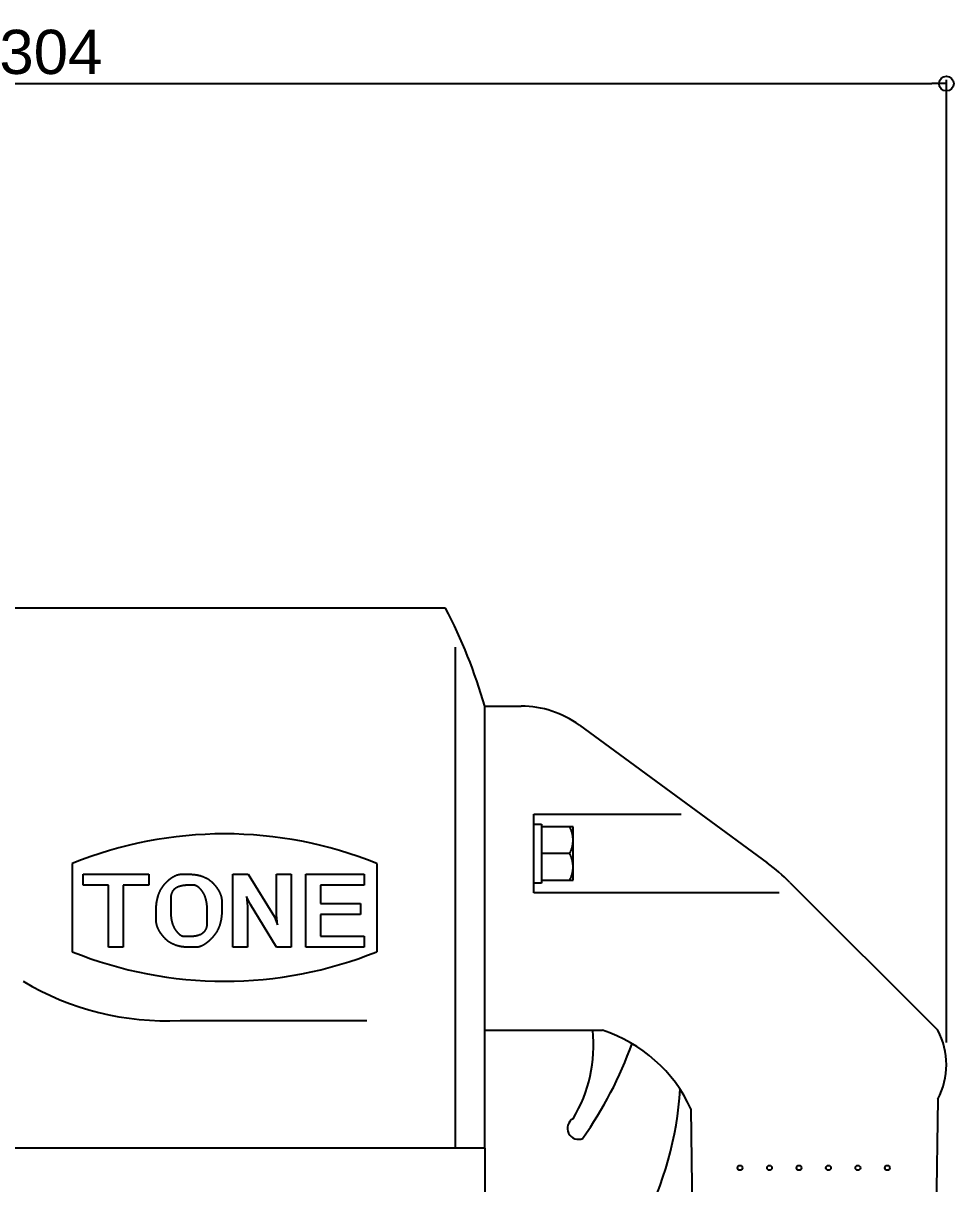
# Model space of a CAD drawing. Header units: millimetres. Extents: x -2880 to 3894, y -2977 to 4857.
# Drawn here: x 78.8 to 236.8, y -2399.8 to -2202.9 of the extents above; entities that cross this region are included whole.
import ezdxf

# ---------------------------------------------------------------- set-up
doc = ezdxf.new("R2010")
doc.units = ezdxf.units.MM
doc.header["$MEASUREMENT"] = 0
doc.layers.add('_5-0_', color=7, linetype='Continuous')
doc.layers.add('gauge', color=1, linetype='Continuous')
doc.styles.get("Standard").update_dxf_attribs({"font": 'arial.ttf'})
doc.dimstyles.new('コピー ～ 一般寸法', dxfattribs={"dimscale": 0.5, "dimtxt": 15, "dimasz": 5, "dimexe": 1.25, "dimexo": 7.5, "dimgap": 3, "dimtad": 1, "dimdec": 1, "dimdsep": 46, "dimtxsty": 'Standard', "dimblk": 'ORIGIN', "dimcen": 0, "dimclrd": 256, "dimclre": 256, "dimclrt": 256, "dimadec": 0, "dimazin": 0, "dimtfac": 1, "dimtdec": 1, "dimtmove": 0, "dimatfit": 3, "dimfxl": 0, "dimarcsym": 0})

# ---------------------------------------------------------------- blocks, each defined once
blk = doc.blocks.new('_Origin')
at = {"color": 0, "linetype": 'ByBlock', "lineweight": -2}
blk.add_line((0, 0), (-1, 0), dxfattribs=at)
blk.add_circle((0, 0), 0.5, dxfattribs=at)
blk = doc.blocks.new('*D374')
at = {"layer": 'Defpoints', "color": 0}
for p in [(235.52, -2213.15), (-68.47, -2318.3), (235.52, -2379.64)]:
    blk.add_point(p, dxfattribs=at)
at = {"layer": 'gauge', "lineweight": -2}
for p, q in [((-68.47, -2314.55), (-68.47, -2212.53)), ((-65.97, -2213.15), (233.02, -2213.15)), ((235.52, -2375.89), (235.52, -2212.53))]:
    blk.add_line(p, q, dxfattribs=at)
at = {"layer": 'gauge', "lineweight": -2, "xscale": 2.5, "yscale": 2.5, "zscale": 2.5, "rotation": 180}
blk.add_blockref('_Origin', (-68.47, -2213.15), dxfattribs=at)
at = {"layer": 'gauge', "lineweight": -2, "xscale": 2.5, "yscale": 2.5, "zscale": 2.5}
blk.add_blockref('_Origin', (235.52, -2213.15), dxfattribs=at)
at = {"layer": 'gauge', "insert": (83.52, -2207.82), "char_height": 7.5, "attachment_point": 5}
blk.add_mtext('304', dxfattribs=at)

msp = doc.modelspace()

# ---------------------------------------------------------------- linework, layer by layer
at = {"layer": '_5-0_', "color": 3, "linetype": 'Continuous'}
for p, q in [((150.492, -2302.143), (-5.441, -2302.143)), ((152.159, -2308.806), (152.159, -2393.806)), ((157.159, -2393.806), (157.159, -2318.806)), ((157.159, -2318.806), (163.369, -2318.806)), ((173.225, -2322.033), (193.825, -2337.14)), ((165.492, -2337.14), (190.492, -2337.14)), ((165.492, -2350.473), (165.492, -2337.14)), ((193.825, -2337.14), (205.103, -2345.41)), ((87.159, -2345.473), (87.159, -2360.473)), ((138.825, -2345.473), (138.825, -2360.473)), ((88.991, -2349.177), (88.991, -2347.318)), ((88.991, -2347.318), (100.144, -2347.318)), ((100.144, -2347.318), (100.144, -2349.177)), ((104.482, -2347.63), (104.525, -2347.608)), ((104.525, -2347.608), (104.568, -2347.587)), ((104.568, -2347.587), (104.611, -2347.567)), ((104.611, -2347.567), (104.654, -2347.547)), ((104.654, -2347.547), (104.696, -2347.528)), ((104.696, -2347.528), (104.739, -2347.511)), ((104.739, -2347.511), (104.782, -2347.493)), ((104.782, -2347.493), (104.824, -2347.477)), ((104.824, -2347.477), (104.866, -2347.462)), ((104.866, -2347.462), (104.908, -2347.447)), ((104.908, -2347.447), (104.951, -2347.433)), ((104.951, -2347.433), (104.993, -2347.42)), ((104.993, -2347.42), (105.035, -2347.407)), ((105.035, -2347.407), (105.077, -2347.396)), ((105.077, -2347.396), (105.118, -2347.385)), ((105.118, -2347.385), (105.16, -2347.375)), ((105.16, -2347.375), (105.202, -2347.366)), ((105.202, -2347.366), (105.243, -2347.358)), ((105.243, -2347.358), (105.285, -2347.35)), ((105.285, -2347.35), (105.326, -2347.343)), ((105.326, -2347.343), (105.367, -2347.337)), ((105.367, -2347.337), (105.408, -2347.332)), ((105.408, -2347.332), (105.449, -2347.328)), ((105.449, -2347.328), (105.49, -2347.324)), ((105.49, -2347.324), (105.531, -2347.321)), ((105.531, -2347.321), (105.572, -2347.319)), ((105.572, -2347.319), (105.613, -2347.318)), ((105.613, -2347.318), (105.653, -2347.318)), ((105.653, -2347.318), (106.95, -2347.318)), ((106.95, -2347.318), (107.035, -2347.318)), ((107.035, -2347.318), (107.119, -2347.319)), ((107.119, -2347.319), (107.203, -2347.321)), ((107.203, -2347.321), (107.285, -2347.324)), ((107.285, -2347.324), (107.368, -2347.327)), ((107.368, -2347.327), (107.449, -2347.332)), ((107.449, -2347.332), (107.53, -2347.337)), ((107.53, -2347.337), (107.61, -2347.342)), ((107.61, -2347.342), (107.69, -2347.349)), ((107.69, -2347.349), (107.769, -2347.356)), ((107.769, -2347.356), (107.848, -2347.364)), ((107.848, -2347.364), (107.925, -2347.373)), ((107.925, -2347.373), (108.003, -2347.383)), ((108.003, -2347.383), (108.079, -2347.393)), ((108.079, -2347.393), (108.155, -2347.404)), ((108.155, -2347.404), (108.23, -2347.416)), ((108.23, -2347.416), (108.305, -2347.429)), ((108.305, -2347.429), (108.379, -2347.443)), ((108.379, -2347.443), (108.452, -2347.457)), ((108.452, -2347.457), (108.525, -2347.472)), ((108.525, -2347.472), (108.597, -2347.488)), ((108.597, -2347.488), (108.669, -2347.504)), ((108.669, -2347.504), (108.74, -2347.522)), ((108.74, -2347.522), (108.81, -2347.54)), ((108.81, -2347.54), (108.879, -2347.559)), ((108.879, -2347.559), (108.948, -2347.578)), ((108.948, -2347.578), (109.017, -2347.599)), ((109.017, -2347.599), (109.084, -2347.62)), ((109.084, -2347.62), (109.152, -2347.642)), ((114.396, -2359.71), (114.396, -2347.318)), ((114.396, -2347.318), (117.01, -2347.318)), ((117.01, -2347.318), (121.454, -2354.55)), ((121.831, -2354.24), (121.831, -2347.318)), ((121.831, -2347.318), (124.31, -2347.318)), ((124.31, -2347.318), (124.31, -2359.71)), ((126.788, -2359.71), (126.788, -2347.318)), ((126.788, -2347.318), (136.702, -2347.318)), ((136.702, -2347.318), (136.702, -2349.177)), ((93.329, -2349.177), (88.991, -2349.177)), ((93.329, -2359.71), (93.329, -2349.177)), ((100.144, -2349.177), (95.807, -2349.177)), ((95.807, -2349.177), (95.807, -2359.71)), ((102.365, -2349.609), (102.403, -2349.55)), ((102.403, -2349.55), (102.442, -2349.492)), ((102.442, -2349.492), (102.481, -2349.435)), ((102.481, -2349.435), (102.521, -2349.378)), ((102.521, -2349.378), (102.562, -2349.322)), ((102.562, -2349.322), (102.604, -2349.267)), ((102.604, -2349.267), (102.646, -2349.212)), ((102.646, -2349.212), (102.69, -2349.158)), ((102.69, -2349.158), (102.734, -2349.105)), ((102.734, -2349.105), (102.778, -2349.052)), ((102.778, -2349.052), (102.824, -2349)), ((102.824, -2349), (102.87, -2348.949)), ((102.87, -2348.949), (102.916, -2348.898)), ((102.916, -2348.898), (102.962, -2348.849)), ((102.962, -2348.849), (103.009, -2348.8)), ((103.009, -2348.8), (103.055, -2348.752)), ((103.055, -2348.752), (103.101, -2348.704)), ((103.101, -2348.704), (103.147, -2348.658)), ((103.147, -2348.658), (103.193, -2348.612)), ((103.193, -2348.612), (103.238, -2348.567)), ((103.238, -2348.567), (103.284, -2348.523)), ((103.284, -2348.523), (103.33, -2348.479)), ((103.33, -2348.479), (103.375, -2348.436)), ((103.375, -2348.436), (103.42, -2348.395)), ((103.42, -2348.395), (103.466, -2348.354)), ((103.466, -2348.354), (103.511, -2348.313)), ((103.511, -2348.313), (103.556, -2348.274)), ((103.556, -2348.274), (103.601, -2348.235)), ((103.601, -2348.235), (103.646, -2348.198)), ((103.646, -2348.198), (103.691, -2348.16)), ((103.691, -2348.16), (103.735, -2348.124)), ((103.735, -2348.124), (103.78, -2348.089)), ((103.78, -2348.089), (103.825, -2348.054)), ((103.825, -2348.054), (103.869, -2348.02)), ((103.869, -2348.02), (103.914, -2347.987)), ((103.914, -2347.987), (103.958, -2347.955)), ((103.958, -2347.955), (104.002, -2347.924)), ((104.002, -2347.924), (104.046, -2347.893)), ((104.046, -2347.893), (104.09, -2347.863)), ((104.09, -2347.863), (104.134, -2347.834)), ((104.134, -2347.834), (104.178, -2347.806)), ((104.178, -2347.806), (104.221, -2347.778)), ((104.221, -2347.778), (104.265, -2347.751)), ((104.265, -2347.751), (104.309, -2347.726)), ((104.309, -2347.726), (104.352, -2347.7)), ((104.352, -2347.7), (104.395, -2347.676)), ((104.395, -2347.676), (104.439, -2347.653)), ((104.439, -2347.653), (104.482, -2347.63)), ((104.901, -2349.569), (104.845, -2349.598)), ((104.958, -2349.54), (104.901, -2349.569)), ((105.016, -2349.513), (104.958, -2349.54)), ((105.076, -2349.486), (105.016, -2349.513)), ((105.137, -2349.461), (105.076, -2349.486)), ((105.2, -2349.437), (105.137, -2349.461)), ((105.265, -2349.414), (105.2, -2349.437)), ((105.331, -2349.392), (105.265, -2349.414)), ((105.399, -2349.371), (105.331, -2349.392)), ((105.468, -2349.351), (105.399, -2349.371)), ((105.538, -2349.332), (105.468, -2349.351)), ((105.61, -2349.314), (105.538, -2349.332)), ((105.684, -2349.298), (105.61, -2349.314)), ((105.759, -2349.282), (105.684, -2349.298)), ((105.835, -2349.267), (105.759, -2349.282)), ((105.914, -2349.254), (105.835, -2349.267)), ((105.993, -2349.242), (105.914, -2349.254)), ((106.075, -2349.23), (105.993, -2349.242)), ((106.157, -2349.22), (106.075, -2349.23)), ((106.241, -2349.211), (106.157, -2349.22)), ((106.327, -2349.203), (106.241, -2349.211)), ((106.414, -2349.196), (106.327, -2349.203)), ((106.503, -2349.19), (106.414, -2349.196)), ((106.594, -2349.185), (106.503, -2349.19)), ((106.685, -2349.181), (106.594, -2349.185)), ((106.779, -2349.179), (106.685, -2349.181)), ((106.873, -2349.177), (106.779, -2349.179)), ((106.97, -2349.177), (106.873, -2349.177)), ((107.72, -2349.177), (106.97, -2349.177)), ((107.744, -2349.177), (107.72, -2349.177)), ((107.767, -2349.178), (107.744, -2349.177)), ((107.791, -2349.179), (107.767, -2349.178)), ((107.814, -2349.181), (107.791, -2349.179)), ((107.838, -2349.183), (107.814, -2349.181)), ((107.861, -2349.186), (107.838, -2349.183)), ((107.885, -2349.19), (107.861, -2349.186)), ((107.908, -2349.194), (107.885, -2349.19)), ((107.932, -2349.198), (107.908, -2349.194)), ((107.956, -2349.204), (107.932, -2349.198)), ((107.979, -2349.209), (107.956, -2349.204)), ((108.003, -2349.215), (107.979, -2349.209)), ((108.027, -2349.222), (108.003, -2349.215)), ((108.051, -2349.229), (108.027, -2349.222)), ((108.074, -2349.237), (108.051, -2349.229)), ((108.098, -2349.246), (108.074, -2349.237)), ((108.122, -2349.254), (108.098, -2349.246)), ((108.146, -2349.264), (108.122, -2349.254)), ((108.169, -2349.274), (108.146, -2349.264)), ((108.193, -2349.284), (108.169, -2349.274)), ((108.217, -2349.295), (108.193, -2349.284)), ((108.241, -2349.307), (108.217, -2349.295)), ((108.265, -2349.319), (108.241, -2349.307)), ((108.289, -2349.332), (108.265, -2349.319)), ((108.313, -2349.345), (108.289, -2349.332)), ((108.337, -2349.359), (108.313, -2349.345)), ((108.361, -2349.373), (108.337, -2349.359)), ((108.385, -2349.388), (108.361, -2349.373)), ((108.409, -2349.403), (108.385, -2349.388)), ((108.433, -2349.419), (108.409, -2349.403)), ((108.457, -2349.436), (108.433, -2349.419)), ((108.481, -2349.452), (108.457, -2349.436)), ((108.505, -2349.47), (108.481, -2349.452)), ((108.53, -2349.488), (108.505, -2349.47)), ((108.554, -2349.507), (108.53, -2349.488)), ((108.578, -2349.526), (108.554, -2349.507)), ((108.602, -2349.546), (108.578, -2349.526)), ((108.626, -2349.566), (108.602, -2349.546)), ((108.651, -2349.586), (108.626, -2349.566)), ((108.675, -2349.608), (108.651, -2349.586)), ((109.152, -2347.642), (109.218, -2347.664)), ((109.218, -2347.664), (109.284, -2347.688)), ((109.284, -2347.688), (109.349, -2347.712)), ((109.349, -2347.712), (109.414, -2347.737)), ((109.414, -2347.737), (109.478, -2347.763)), ((109.478, -2347.763), (109.541, -2347.79)), ((109.541, -2347.79), (109.604, -2347.817)), ((109.604, -2347.817), (109.666, -2347.845)), ((109.666, -2347.845), (109.727, -2347.874)), ((109.727, -2347.874), (109.788, -2347.904)), ((109.788, -2347.904), (109.848, -2347.934)), ((109.848, -2347.934), (109.908, -2347.965)), ((109.908, -2347.965), (109.967, -2347.997)), ((109.967, -2347.997), (110.025, -2348.03)), ((110.025, -2348.03), (110.083, -2348.064)), ((110.083, -2348.064), (110.14, -2348.098)), ((110.14, -2348.098), (110.196, -2348.133)), ((110.196, -2348.133), (110.252, -2348.169)), ((110.252, -2348.169), (110.307, -2348.205)), ((110.307, -2348.205), (110.362, -2348.243)), ((110.362, -2348.243), (110.415, -2348.281)), ((110.415, -2348.281), (110.469, -2348.32)), ((110.469, -2348.32), (110.521, -2348.36)), ((110.521, -2348.36), (110.573, -2348.4)), ((110.573, -2348.4), (110.625, -2348.441)), ((110.625, -2348.441), (110.675, -2348.483)), ((110.675, -2348.483), (110.726, -2348.526)), ((110.726, -2348.526), (110.775, -2348.569)), ((110.775, -2348.569), (110.824, -2348.614)), ((110.824, -2348.614), (110.872, -2348.659)), ((110.872, -2348.659), (110.92, -2348.705)), ((110.92, -2348.705), (110.967, -2348.751)), ((110.967, -2348.751), (111.013, -2348.799)), ((111.013, -2348.799), (111.059, -2348.847)), ((111.059, -2348.847), (111.104, -2348.896)), ((111.104, -2348.896), (111.148, -2348.945)), ((111.148, -2348.945), (111.192, -2348.994)), ((111.192, -2348.994), (111.235, -2349.044)), ((111.235, -2349.044), (111.277, -2349.093)), ((111.277, -2349.093), (111.319, -2349.142)), ((111.319, -2349.142), (111.36, -2349.191)), ((111.36, -2349.191), (111.4, -2349.24)), ((111.4, -2349.24), (111.44, -2349.289)), ((111.44, -2349.289), (111.479, -2349.338)), ((111.479, -2349.338), (111.517, -2349.387)), ((111.517, -2349.387), (111.554, -2349.436)), ((111.554, -2349.436), (111.591, -2349.485)), ((111.591, -2349.485), (111.627, -2349.533)), ((111.627, -2349.533), (111.662, -2349.582)), ((111.662, -2349.582), (111.697, -2349.631)), ((136.702, -2349.177), (129.267, -2349.177)), ((129.267, -2349.177), (129.267, -2352.275)), ((208.961, -2348.72), (234.048, -2373.806)), ((101.575, -2351.598), (101.593, -2351.52)), ((101.593, -2351.52), (101.61, -2351.442)), ((101.61, -2351.442), (101.629, -2351.366)), ((101.629, -2351.366), (101.648, -2351.29)), ((101.648, -2351.29), (101.668, -2351.215)), ((101.668, -2351.215), (101.689, -2351.14)), ((101.689, -2351.14), (101.71, -2351.066)), ((101.71, -2351.066), (101.732, -2350.993)), ((101.732, -2350.993), (101.755, -2350.92)), ((101.755, -2350.92), (101.779, -2350.849)), ((101.779, -2350.849), (101.803, -2350.777)), ((101.803, -2350.777), (101.828, -2350.707)), ((101.828, -2350.707), (101.854, -2350.637)), ((101.854, -2350.637), (101.88, -2350.568)), ((101.88, -2350.568), (101.908, -2350.499)), ((101.908, -2350.499), (101.935, -2350.431)), ((101.935, -2350.431), (101.964, -2350.364)), ((101.964, -2350.364), (101.993, -2350.297)), ((101.993, -2350.297), (102.024, -2350.231)), ((102.024, -2350.231), (102.054, -2350.166)), ((102.054, -2350.166), (102.086, -2350.102)), ((102.086, -2350.102), (102.118, -2350.038)), ((102.118, -2350.038), (102.151, -2349.974)), ((102.151, -2349.974), (102.185, -2349.912)), ((102.185, -2349.912), (102.22, -2349.85)), ((102.22, -2349.85), (102.255, -2349.789)), ((102.255, -2349.789), (102.291, -2349.728)), ((102.291, -2349.728), (102.327, -2349.668)), ((102.327, -2349.668), (102.365, -2349.609)), ((103.863, -2351.311), (103.862, -2351.379)), ((103.862, -2351.379), (103.862, -2353.582)), ((103.865, -2351.244), (103.863, -2351.311)), ((103.869, -2351.178), (103.865, -2351.244)), ((103.874, -2351.112), (103.869, -2351.178)), ((103.881, -2351.048), (103.874, -2351.112)), ((103.889, -2350.986), (103.881, -2351.048)), ((103.899, -2350.924), (103.889, -2350.986)), ((103.911, -2350.863), (103.899, -2350.924)), ((103.924, -2350.803), (103.911, -2350.863)), ((103.938, -2350.745), (103.924, -2350.803)), ((103.954, -2350.687), (103.938, -2350.745)), ((103.971, -2350.631), (103.954, -2350.687)), ((103.99, -2350.575), (103.971, -2350.631)), ((104.011, -2350.521), (103.99, -2350.575)), ((104.033, -2350.468), (104.011, -2350.521)), ((104.056, -2350.416), (104.033, -2350.468)), ((104.081, -2350.364), (104.056, -2350.416)), ((104.108, -2350.314), (104.081, -2350.364)), ((104.136, -2350.266), (104.108, -2350.314)), ((104.166, -2350.218), (104.136, -2350.266)), ((104.197, -2350.171), (104.166, -2350.218)), ((104.229, -2350.125), (104.197, -2350.171)), ((104.263, -2350.081), (104.229, -2350.125)), ((104.299, -2350.037), (104.263, -2350.081)), ((104.336, -2349.994), (104.299, -2350.037)), ((104.375, -2349.953), (104.336, -2349.994)), ((104.415, -2349.913), (104.375, -2349.953)), ((104.457, -2349.874), (104.415, -2349.913)), ((104.5, -2349.835), (104.457, -2349.874)), ((104.545, -2349.798), (104.5, -2349.835)), ((104.591, -2349.762), (104.545, -2349.798)), ((104.639, -2349.727), (104.591, -2349.762)), ((104.688, -2349.693), (104.639, -2349.727)), ((104.739, -2349.661), (104.688, -2349.693)), ((104.792, -2349.629), (104.739, -2349.661)), ((104.845, -2349.598), (104.792, -2349.629)), ((108.699, -2349.63), (108.675, -2349.608)), ((108.724, -2349.652), (108.699, -2349.63)), ((108.748, -2349.675), (108.724, -2349.652)), ((108.772, -2349.698), (108.748, -2349.675)), ((108.797, -2349.722), (108.772, -2349.698)), ((108.821, -2349.747), (108.797, -2349.722)), ((108.846, -2349.772), (108.821, -2349.747)), ((108.87, -2349.797), (108.846, -2349.772)), ((108.895, -2349.824), (108.87, -2349.797)), ((108.919, -2349.85), (108.895, -2349.824)), ((108.944, -2349.877), (108.919, -2349.85)), ((108.968, -2349.905), (108.944, -2349.877)), ((108.993, -2349.934), (108.968, -2349.905)), ((109.017, -2349.962), (108.993, -2349.934)), ((109.042, -2349.992), (109.017, -2349.962)), ((109.067, -2350.022), (109.042, -2349.992)), ((109.091, -2350.052), (109.067, -2350.022)), ((109.116, -2350.083), (109.091, -2350.052)), ((109.141, -2350.115), (109.116, -2350.083)), ((109.165, -2350.147), (109.141, -2350.115)), ((109.19, -2350.179), (109.165, -2350.147)), ((109.215, -2350.212), (109.19, -2350.179)), ((109.24, -2350.246), (109.215, -2350.212)), ((109.264, -2350.28), (109.24, -2350.246)), ((109.289, -2350.315), (109.264, -2350.28)), ((109.313, -2350.35), (109.289, -2350.315)), ((109.337, -2350.386), (109.313, -2350.35)), ((109.361, -2350.422), (109.337, -2350.386)), ((109.384, -2350.459), (109.361, -2350.422)), ((109.406, -2350.496), (109.384, -2350.459)), ((109.429, -2350.533), (109.406, -2350.496)), ((109.45, -2350.571), (109.429, -2350.533)), ((109.472, -2350.61), (109.45, -2350.571)), ((109.493, -2350.649), (109.472, -2350.61)), ((109.514, -2350.689), (109.493, -2350.649)), ((109.534, -2350.729), (109.514, -2350.689)), ((109.554, -2350.769), (109.534, -2350.729)), ((109.574, -2350.81), (109.554, -2350.769)), ((109.593, -2350.851), (109.574, -2350.81)), ((109.612, -2350.893), (109.593, -2350.851)), ((109.63, -2350.936), (109.612, -2350.893)), ((109.648, -2350.979), (109.63, -2350.936)), ((109.666, -2351.022), (109.648, -2350.979)), ((109.683, -2351.066), (109.666, -2351.022)), ((109.7, -2351.11), (109.683, -2351.066)), ((109.716, -2351.155), (109.7, -2351.11)), ((109.732, -2351.2), (109.716, -2351.155)), ((109.748, -2351.246), (109.732, -2351.2)), ((109.763, -2351.292), (109.748, -2351.246)), ((109.778, -2351.338), (109.763, -2351.292)), ((109.793, -2351.386), (109.778, -2351.338)), ((109.807, -2351.433), (109.793, -2351.386)), ((109.821, -2351.481), (109.807, -2351.433)), ((109.834, -2351.53), (109.821, -2351.481)), ((109.847, -2351.579), (109.834, -2351.53)), ((111.697, -2349.631), (111.731, -2349.679)), ((111.731, -2349.679), (111.764, -2349.728)), ((111.764, -2349.728), (111.797, -2349.777)), ((111.797, -2349.777), (111.828, -2349.825)), ((111.828, -2349.825), (111.86, -2349.874)), ((111.86, -2349.874), (111.89, -2349.922)), ((111.89, -2349.922), (111.92, -2349.97)), ((111.92, -2349.97), (111.949, -2350.019)), ((111.949, -2350.019), (111.977, -2350.067)), ((111.977, -2350.067), (112.005, -2350.115)), ((112.005, -2350.115), (112.032, -2350.164)), ((112.032, -2350.164), (112.058, -2350.212)), ((112.058, -2350.212), (112.083, -2350.26)), ((112.083, -2350.26), (112.108, -2350.308)), ((112.108, -2350.308), (112.132, -2350.356)), ((112.132, -2350.356), (112.156, -2350.404)), ((112.156, -2350.404), (112.179, -2350.452)), ((112.179, -2350.452), (112.201, -2350.5)), ((112.201, -2350.5), (112.222, -2350.548)), ((112.222, -2350.548), (112.243, -2350.596)), ((112.243, -2350.596), (112.262, -2350.644)), ((112.262, -2350.644), (112.282, -2350.691)), ((112.282, -2350.691), (112.3, -2350.739)), ((112.3, -2350.739), (112.318, -2350.787)), ((112.318, -2350.787), (112.335, -2350.834)), ((112.335, -2350.834), (112.352, -2350.882)), ((112.352, -2350.882), (112.367, -2350.93)), ((112.367, -2350.93), (112.382, -2350.977)), ((112.382, -2350.977), (112.397, -2351.025)), ((112.397, -2351.025), (112.41, -2351.072)), ((112.41, -2351.072), (112.423, -2351.119)), ((112.423, -2351.119), (112.436, -2351.167)), ((112.436, -2351.167), (112.447, -2351.214)), ((112.447, -2351.214), (112.458, -2351.261)), ((112.458, -2351.261), (112.468, -2351.308)), ((112.468, -2351.308), (112.478, -2351.356)), ((112.478, -2351.356), (112.486, -2351.403)), ((112.486, -2351.403), (112.494, -2351.45)), ((112.494, -2351.45), (112.502, -2351.497)), ((112.502, -2351.497), (112.508, -2351.544)), ((112.508, -2351.544), (112.514, -2351.591)), ((117.387, -2352.478), (116.719, -2351.103)), ((116.719, -2351.103), (116.874, -2352.788)), ((207.159, -2350.473), (165.492, -2350.473)), ((101.384, -2353.479), (101.385, -2353.386)), ((101.384, -2353.572), (101.384, -2353.479)), ((101.385, -2353.386), (101.387, -2353.295)), ((101.387, -2353.295), (101.389, -2353.203)), ((101.389, -2353.203), (101.393, -2353.113)), ((101.393, -2353.113), (101.397, -2353.023)), ((101.397, -2353.023), (101.401, -2352.934)), ((101.401, -2352.934), (101.407, -2352.845)), ((101.407, -2352.845), (101.413, -2352.758)), ((101.413, -2352.758), (101.42, -2352.67)), ((101.42, -2352.67), (101.427, -2352.584)), ((101.427, -2352.584), (101.436, -2352.498)), ((101.436, -2352.498), (101.445, -2352.413)), ((101.445, -2352.413), (101.455, -2352.328)), ((101.455, -2352.328), (101.465, -2352.244)), ((101.465, -2352.244), (101.476, -2352.161)), ((101.476, -2352.161), (101.488, -2352.079)), ((101.488, -2352.079), (101.501, -2351.997)), ((101.501, -2351.997), (101.515, -2351.916)), ((101.515, -2351.916), (101.529, -2351.835)), ((101.529, -2351.835), (101.544, -2351.755)), ((101.544, -2351.755), (101.559, -2351.676)), ((101.559, -2351.676), (101.575, -2351.598)), ((109.86, -2351.628), (109.847, -2351.579)), ((109.872, -2351.678), (109.86, -2351.628)), ((109.884, -2351.729), (109.872, -2351.678)), ((109.895, -2351.78), (109.884, -2351.729)), ((109.906, -2351.831), (109.895, -2351.78)), ((109.917, -2351.883), (109.906, -2351.831)), ((109.927, -2351.936), (109.917, -2351.883)), ((109.937, -2351.989), (109.927, -2351.936)), ((109.947, -2352.042), (109.937, -2351.989)), ((109.956, -2352.096), (109.947, -2352.042)), ((109.964, -2352.15), (109.956, -2352.096)), ((109.973, -2352.205), (109.964, -2352.15)), ((109.981, -2352.26), (109.973, -2352.205)), ((109.988, -2352.316), (109.981, -2352.26)), ((109.995, -2352.372), (109.988, -2352.316)), ((110.002, -2352.429), (109.995, -2352.372)), ((110.009, -2352.486), (110.002, -2352.429)), ((110.015, -2352.544), (110.009, -2352.486)), ((110.02, -2352.602), (110.015, -2352.544)), ((110.026, -2352.66), (110.02, -2352.602)), ((110.03, -2352.719), (110.026, -2352.66)), ((110.035, -2352.779), (110.03, -2352.719)), ((110.039, -2352.839), (110.035, -2352.779)), ((110.043, -2352.899), (110.039, -2352.839)), ((110.046, -2352.96), (110.043, -2352.899)), ((110.049, -2353.022), (110.046, -2352.96)), ((110.051, -2353.084), (110.049, -2353.022)), ((110.053, -2353.146), (110.051, -2353.084)), ((110.055, -2353.209), (110.053, -2353.146)), ((110.057, -2353.273), (110.055, -2353.209)), ((110.058, -2353.336), (110.057, -2353.273)), ((110.058, -2353.401), (110.058, -2353.336)), ((110.058, -2353.466), (110.058, -2353.401)), ((110.058, -2355.658), (110.058, -2353.466)), ((112.514, -2351.591), (112.52, -2351.638)), ((112.52, -2351.638), (112.524, -2351.685)), ((112.524, -2351.685), (112.528, -2351.731)), ((112.528, -2351.731), (112.531, -2351.778)), ((112.531, -2351.778), (112.534, -2351.825)), ((112.534, -2351.825), (112.535, -2351.872)), ((112.535, -2351.872), (112.536, -2351.918)), ((112.536, -2351.918), (112.537, -2351.965)), ((112.537, -2353.456), (112.536, -2353.544)), ((112.537, -2351.965), (112.537, -2353.456)), ((116.874, -2352.788), (116.874, -2359.71)), ((121.831, -2359.71), (117.387, -2352.478)), ((129.267, -2352.275), (136.082, -2352.275)), ((136.082, -2352.275), (136.082, -2354.134)), ((101.384, -2355.063), (101.384, -2353.572)), ((101.384, -2355.11), (101.384, -2355.063)), ((101.385, -2355.156), (101.384, -2355.11)), ((101.387, -2355.203), (101.385, -2355.156)), ((101.389, -2355.25), (101.387, -2355.203)), ((101.392, -2355.297), (101.389, -2355.25)), ((101.396, -2355.343), (101.392, -2355.297)), ((101.401, -2355.39), (101.396, -2355.343)), ((101.406, -2355.437), (101.401, -2355.39)), ((101.412, -2355.484), (101.406, -2355.437)), ((101.418, -2355.531), (101.412, -2355.484)), ((103.862, -2353.582), (103.862, -2353.646)), ((103.862, -2353.646), (103.863, -2353.71)), ((103.863, -2353.71), (103.864, -2353.774)), ((103.864, -2353.774), (103.865, -2353.837)), ((103.865, -2353.837), (103.867, -2353.9)), ((103.867, -2353.9), (103.869, -2353.962)), ((103.869, -2353.962), (103.871, -2354.023)), ((103.871, -2354.023), (103.874, -2354.084)), ((103.874, -2354.084), (103.878, -2354.145)), ((103.878, -2354.145), (103.881, -2354.205)), ((103.881, -2354.205), (103.885, -2354.265)), ((103.885, -2354.265), (103.89, -2354.324)), ((103.89, -2354.324), (103.895, -2354.383)), ((103.895, -2354.383), (103.9, -2354.442)), ((103.9, -2354.442), (103.905, -2354.499)), ((103.905, -2354.499), (103.911, -2354.557)), ((103.911, -2354.557), (103.918, -2354.614)), ((103.918, -2354.614), (103.925, -2354.67)), ((103.925, -2354.67), (103.932, -2354.726)), ((103.932, -2354.726), (103.939, -2354.782)), ((103.939, -2354.782), (103.947, -2354.837)), ((103.947, -2354.837), (103.955, -2354.891)), ((103.955, -2354.891), (103.964, -2354.945)), ((103.964, -2354.945), (103.973, -2354.999)), ((103.973, -2354.999), (103.982, -2355.052)), ((103.982, -2355.052), (103.992, -2355.105)), ((103.992, -2355.105), (104.002, -2355.157)), ((104.002, -2355.157), (104.013, -2355.208)), ((104.013, -2355.208), (104.024, -2355.26)), ((104.024, -2355.26), (104.035, -2355.31)), ((104.035, -2355.31), (104.047, -2355.361)), ((104.047, -2355.361), (104.059, -2355.41)), ((104.059, -2355.41), (104.072, -2355.46)), ((104.072, -2355.46), (104.085, -2355.508)), ((112.3, -2355.5), (112.28, -2355.575)), ((112.318, -2355.425), (112.3, -2355.5)), ((112.336, -2355.349), (112.318, -2355.425)), ((112.353, -2355.273), (112.336, -2355.349)), ((112.369, -2355.196), (112.353, -2355.273)), ((112.385, -2355.119), (112.369, -2355.196)), ((112.4, -2355.041), (112.385, -2355.119)), ((112.414, -2354.962), (112.4, -2355.041)), ((112.427, -2354.883), (112.414, -2354.962)), ((112.44, -2354.804), (112.427, -2354.883)), ((112.451, -2354.724), (112.44, -2354.804)), ((112.462, -2354.643), (112.451, -2354.724)), ((112.473, -2354.562), (112.462, -2354.643)), ((112.482, -2354.48), (112.473, -2354.562)), ((112.491, -2354.398), (112.482, -2354.48)), ((112.499, -2354.315), (112.491, -2354.398)), ((112.506, -2354.231), (112.499, -2354.315)), ((112.513, -2354.147), (112.506, -2354.231)), ((112.518, -2354.063), (112.513, -2354.147)), ((112.523, -2353.978), (112.518, -2354.063)), ((112.527, -2353.892), (112.523, -2353.978)), ((112.531, -2353.806), (112.527, -2353.892)), ((112.533, -2353.719), (112.531, -2353.806)), ((112.535, -2353.632), (112.533, -2353.719)), ((112.536, -2353.544), (112.535, -2353.632)), ((121.454, -2354.55), (121.976, -2355.925)), ((121.976, -2355.925), (121.831, -2354.24)), ((136.082, -2354.134), (129.267, -2354.134)), ((129.267, -2354.134), (129.267, -2357.851)), ((101.426, -2355.578), (101.418, -2355.531)), ((101.434, -2355.625), (101.426, -2355.578)), ((101.442, -2355.672), (101.434, -2355.625)), ((101.452, -2355.719), (101.442, -2355.672)), ((101.462, -2355.767), (101.452, -2355.719)), ((101.473, -2355.814), (101.462, -2355.767)), ((101.484, -2355.861), (101.473, -2355.814)), ((101.497, -2355.909), (101.484, -2355.861)), ((101.509, -2355.956), (101.497, -2355.909)), ((101.523, -2356.003), (101.509, -2355.956)), ((101.537, -2356.051), (101.523, -2356.003)), ((101.552, -2356.098), (101.537, -2356.051)), ((101.568, -2356.146), (101.552, -2356.098)), ((101.584, -2356.193), (101.568, -2356.146)), ((101.601, -2356.241), (101.584, -2356.193)), ((101.619, -2356.289), (101.601, -2356.241)), ((101.638, -2356.337), (101.619, -2356.289)), ((101.657, -2356.384), (101.638, -2356.337)), ((101.677, -2356.432), (101.657, -2356.384)), ((101.697, -2356.48), (101.677, -2356.432)), ((101.719, -2356.528), (101.697, -2356.48)), ((101.741, -2356.576), (101.719, -2356.528)), ((101.763, -2356.624), (101.741, -2356.576)), ((101.787, -2356.672), (101.763, -2356.624)), ((101.811, -2356.72), (101.787, -2356.672)), ((101.835, -2356.768), (101.811, -2356.72)), ((101.861, -2356.816), (101.835, -2356.768)), ((101.887, -2356.864), (101.861, -2356.816)), ((101.914, -2356.912), (101.887, -2356.864)), ((101.941, -2356.961), (101.914, -2356.912)), ((101.97, -2357.009), (101.941, -2356.961)), ((101.999, -2357.057), (101.97, -2357.009)), ((102.028, -2357.106), (101.999, -2357.057)), ((102.059, -2357.154), (102.028, -2357.106)), ((102.089, -2357.203), (102.059, -2357.154)), ((102.121, -2357.251), (102.089, -2357.203)), ((102.154, -2357.3), (102.121, -2357.251)), ((102.187, -2357.348), (102.154, -2357.3)), ((102.221, -2357.397), (102.187, -2357.348)), ((102.255, -2357.446), (102.221, -2357.397)), ((102.29, -2357.495), (102.255, -2357.446)), ((104.085, -2355.508), (104.098, -2355.557)), ((104.098, -2355.557), (104.112, -2355.605)), ((104.112, -2355.605), (104.126, -2355.652)), ((104.126, -2355.652), (104.14, -2355.699)), ((104.14, -2355.699), (104.155, -2355.745)), ((104.155, -2355.745), (104.17, -2355.791)), ((104.17, -2355.791), (104.186, -2355.837)), ((104.186, -2355.837), (104.202, -2355.882)), ((104.202, -2355.882), (104.218, -2355.927)), ((104.218, -2355.927), (104.235, -2355.971)), ((104.235, -2355.971), (104.252, -2356.014)), ((104.252, -2356.014), (104.27, -2356.057)), ((104.27, -2356.057), (104.288, -2356.1)), ((104.288, -2356.1), (104.306, -2356.142)), ((104.306, -2356.142), (104.325, -2356.184)), ((104.325, -2356.184), (104.344, -2356.225)), ((104.344, -2356.225), (104.363, -2356.266)), ((104.363, -2356.266), (104.383, -2356.306)), ((104.383, -2356.306), (104.403, -2356.346)), ((104.403, -2356.346), (104.424, -2356.385)), ((104.424, -2356.385), (104.445, -2356.424)), ((104.445, -2356.424), (104.466, -2356.463)), ((104.466, -2356.463), (104.488, -2356.5)), ((104.488, -2356.5), (104.51, -2356.538)), ((104.51, -2356.538), (104.533, -2356.575)), ((104.533, -2356.575), (104.556, -2356.611)), ((104.556, -2356.611), (104.579, -2356.647)), ((104.579, -2356.647), (104.603, -2356.683)), ((104.603, -2356.683), (104.627, -2356.718)), ((104.627, -2356.718), (104.651, -2356.752)), ((104.651, -2356.752), (104.676, -2356.787)), ((104.676, -2356.787), (104.7, -2356.82)), ((104.7, -2356.82), (104.725, -2356.853)), ((104.725, -2356.853), (104.75, -2356.886)), ((104.75, -2356.886), (104.774, -2356.917)), ((104.774, -2356.917), (104.799, -2356.949)), ((104.799, -2356.949), (104.823, -2356.98)), ((104.823, -2356.98), (104.848, -2357.01)), ((104.848, -2357.01), (104.872, -2357.04)), ((104.872, -2357.04), (104.897, -2357.069)), ((104.897, -2357.069), (104.921, -2357.098)), ((104.921, -2357.098), (104.945, -2357.126)), ((104.945, -2357.126), (104.97, -2357.154)), ((104.97, -2357.154), (104.994, -2357.181)), ((104.994, -2357.181), (105.019, -2357.207)), ((105.019, -2357.207), (105.043, -2357.233)), ((105.043, -2357.233), (105.067, -2357.259)), ((105.067, -2357.259), (105.091, -2357.284)), ((105.091, -2357.284), (105.116, -2357.308)), ((105.116, -2357.308), (105.14, -2357.332)), ((105.14, -2357.332), (105.164, -2357.355)), ((105.164, -2357.355), (105.188, -2357.378)), ((105.188, -2357.378), (105.213, -2357.4)), ((105.213, -2357.4), (105.237, -2357.422)), ((105.237, -2357.422), (105.261, -2357.443)), ((105.261, -2357.443), (105.285, -2357.464)), ((105.285, -2357.464), (105.309, -2357.484)), ((108.956, -2357.489), (109.013, -2357.461)), ((109.013, -2357.461), (109.069, -2357.432)), ((109.069, -2357.432), (109.123, -2357.401)), ((109.123, -2357.401), (109.176, -2357.37)), ((109.176, -2357.37), (109.227, -2357.337)), ((109.227, -2357.337), (109.277, -2357.303)), ((109.277, -2357.303), (109.325, -2357.268)), ((109.325, -2357.268), (109.371, -2357.232)), ((109.371, -2357.232), (109.416, -2357.195)), ((109.416, -2357.195), (109.46, -2357.157)), ((109.46, -2357.157), (109.502, -2357.118)), ((109.502, -2357.118), (109.542, -2357.078)), ((109.542, -2357.078), (109.581, -2357.037)), ((109.581, -2357.037), (109.618, -2356.995)), ((109.618, -2356.995), (109.654, -2356.951)), ((109.654, -2356.951), (109.689, -2356.907)), ((109.689, -2356.907), (109.722, -2356.861)), ((109.722, -2356.861), (109.753, -2356.815)), ((109.753, -2356.815), (109.783, -2356.767)), ((109.783, -2356.767), (109.811, -2356.718)), ((109.811, -2356.718), (109.838, -2356.669)), ((109.838, -2356.669), (109.863, -2356.618)), ((109.863, -2356.618), (109.886, -2356.566)), ((109.886, -2356.566), (109.909, -2356.513)), ((109.909, -2356.513), (109.929, -2356.459)), ((109.929, -2356.459), (109.948, -2356.404)), ((109.948, -2356.404), (109.966, -2356.347)), ((109.966, -2356.347), (109.982, -2356.29)), ((109.982, -2356.29), (109.996, -2356.232)), ((109.996, -2356.232), (110.009, -2356.172)), ((110.009, -2356.172), (110.021, -2356.112)), ((110.021, -2356.112), (110.031, -2356.05)), ((110.031, -2356.05), (110.039, -2355.988)), ((110.039, -2355.988), (110.046, -2355.924)), ((110.046, -2355.924), (110.051, -2355.859)), ((110.051, -2355.859), (110.055, -2355.793)), ((110.055, -2355.793), (110.058, -2355.726)), ((110.058, -2355.726), (110.058, -2355.658)), ((111.43, -2357.44), (111.389, -2357.498)), ((111.471, -2357.381), (111.43, -2357.44)), ((111.511, -2357.321), (111.471, -2357.381)), ((111.55, -2357.261), (111.511, -2357.321)), ((111.588, -2357.2), (111.55, -2357.261)), ((111.626, -2357.138), (111.588, -2357.2)), ((111.663, -2357.076), (111.626, -2357.138)), ((111.699, -2357.014), (111.663, -2357.076)), ((111.734, -2356.951), (111.699, -2357.014)), ((111.769, -2356.887), (111.734, -2356.951)), ((111.802, -2356.823), (111.769, -2356.887)), ((111.835, -2356.759), (111.802, -2356.823)), ((111.868, -2356.693), (111.835, -2356.759)), ((111.899, -2356.627), (111.868, -2356.693)), ((111.93, -2356.561), (111.899, -2356.627)), ((111.96, -2356.494), (111.93, -2356.561)), ((111.989, -2356.427), (111.96, -2356.494)), ((112.017, -2356.359), (111.989, -2356.427)), ((112.045, -2356.29), (112.017, -2356.359)), ((112.072, -2356.221), (112.045, -2356.29)), ((112.098, -2356.152), (112.072, -2356.221)), ((112.124, -2356.081), (112.098, -2356.152)), ((112.148, -2356.011), (112.124, -2356.081)), ((112.172, -2355.939), (112.148, -2356.011)), ((112.195, -2355.867), (112.172, -2355.939)), ((112.218, -2355.795), (112.195, -2355.867)), ((112.239, -2355.722), (112.218, -2355.795)), ((112.26, -2355.649), (112.239, -2355.722)), ((112.28, -2355.575), (112.26, -2355.649)), ((102.326, -2357.543), (102.29, -2357.495)), ((102.363, -2357.592), (102.326, -2357.543)), ((102.4, -2357.641), (102.363, -2357.592)), ((102.438, -2357.69), (102.4, -2357.641)), ((102.477, -2357.739), (102.438, -2357.69)), ((102.516, -2357.788), (102.477, -2357.739)), ((102.556, -2357.837), (102.516, -2357.788)), ((102.597, -2357.886), (102.556, -2357.837)), ((102.639, -2357.935), (102.597, -2357.886)), ((102.681, -2357.984), (102.639, -2357.935)), ((102.724, -2358.034), (102.681, -2357.984)), ((102.767, -2358.083), (102.724, -2358.034)), ((102.812, -2358.132), (102.767, -2358.083)), ((102.857, -2358.181), (102.812, -2358.132)), ((102.902, -2358.229), (102.857, -2358.181)), ((102.948, -2358.277), (102.902, -2358.229)), ((102.995, -2358.323), (102.948, -2358.277)), ((103.043, -2358.369), (102.995, -2358.323)), ((103.091, -2358.414), (103.043, -2358.369)), ((103.139, -2358.458), (103.091, -2358.414)), ((103.189, -2358.502), (103.139, -2358.458)), ((103.239, -2358.545), (103.189, -2358.502)), ((103.289, -2358.587), (103.239, -2358.545)), ((103.34, -2358.628), (103.289, -2358.587)), ((103.392, -2358.668), (103.34, -2358.628)), ((103.445, -2358.708), (103.392, -2358.668)), ((103.498, -2358.747), (103.445, -2358.708)), ((103.551, -2358.785), (103.498, -2358.747)), ((103.606, -2358.822), (103.551, -2358.785)), ((103.661, -2358.859), (103.606, -2358.822)), ((103.716, -2358.895), (103.661, -2358.859)), ((103.773, -2358.93), (103.716, -2358.895)), ((103.829, -2358.964), (103.773, -2358.93)), ((103.887, -2358.998), (103.829, -2358.964)), ((103.945, -2359.031), (103.887, -2358.998)), ((104.004, -2359.063), (103.945, -2359.031)), ((104.063, -2359.094), (104.004, -2359.063)), ((104.123, -2359.124), (104.063, -2359.094)), ((104.184, -2359.154), (104.123, -2359.124)), ((104.245, -2359.183), (104.184, -2359.154)), ((104.307, -2359.211), (104.245, -2359.183)), ((104.369, -2359.238), (104.307, -2359.211)), ((104.432, -2359.265), (104.369, -2359.238)), ((104.496, -2359.291), (104.432, -2359.265)), ((104.56, -2359.316), (104.496, -2359.291)), ((104.625, -2359.34), (104.56, -2359.316)), ((104.691, -2359.363), (104.625, -2359.34)), ((104.757, -2359.386), (104.691, -2359.363)), ((104.824, -2359.408), (104.757, -2359.386)), ((104.892, -2359.429), (104.824, -2359.408)), ((104.96, -2359.45), (104.892, -2359.429)), ((105.309, -2357.484), (105.333, -2357.504)), ((105.333, -2357.504), (105.357, -2357.523)), ((105.357, -2357.523), (105.381, -2357.541)), ((105.381, -2357.541), (105.405, -2357.559)), ((105.405, -2357.559), (105.429, -2357.577)), ((105.429, -2357.577), (105.453, -2357.594)), ((105.453, -2357.594), (105.477, -2357.61)), ((105.477, -2357.61), (105.501, -2357.626)), ((105.501, -2357.626), (105.525, -2357.641)), ((105.525, -2357.641), (105.549, -2357.656)), ((105.549, -2357.656), (105.573, -2357.67)), ((105.573, -2357.67), (105.597, -2357.684)), ((105.597, -2357.684), (105.62, -2357.697)), ((105.62, -2357.697), (105.644, -2357.709)), ((105.644, -2357.709), (105.668, -2357.721)), ((105.668, -2357.721), (105.692, -2357.733)), ((105.692, -2357.733), (105.715, -2357.744)), ((105.715, -2357.744), (105.739, -2357.754)), ((105.739, -2357.754), (105.763, -2357.764)), ((105.763, -2357.764), (105.786, -2357.774)), ((105.786, -2357.774), (105.81, -2357.783)), ((105.81, -2357.783), (105.834, -2357.791)), ((105.834, -2357.791), (105.857, -2357.799)), ((105.857, -2357.799), (105.881, -2357.806)), ((105.881, -2357.806), (105.905, -2357.813)), ((105.905, -2357.813), (105.928, -2357.819)), ((105.928, -2357.819), (105.952, -2357.824)), ((105.952, -2357.824), (105.975, -2357.83)), ((105.975, -2357.83), (105.999, -2357.834)), ((105.999, -2357.834), (106.022, -2357.838)), ((106.022, -2357.838), (106.045, -2357.842)), ((106.045, -2357.842), (106.069, -2357.845)), ((106.069, -2357.845), (106.092, -2357.847)), ((106.092, -2357.847), (106.116, -2357.849)), ((106.116, -2357.849), (106.139, -2357.85)), ((106.139, -2357.85), (106.162, -2357.851)), ((106.162, -2357.851), (106.186, -2357.851)), ((106.186, -2357.851), (106.931, -2357.851)), ((106.931, -2357.851), (107.028, -2357.851)), ((107.028, -2357.851), (107.124, -2357.849)), ((107.124, -2357.849), (107.217, -2357.847)), ((107.217, -2357.847), (107.31, -2357.843)), ((107.31, -2357.843), (107.401, -2357.838)), ((107.401, -2357.838), (107.49, -2357.832)), ((107.49, -2357.832), (107.578, -2357.825)), ((107.578, -2357.825), (107.664, -2357.817)), ((107.664, -2357.817), (107.749, -2357.808)), ((107.749, -2357.808), (107.832, -2357.798)), ((107.832, -2357.798), (107.914, -2357.787)), ((107.914, -2357.787), (107.994, -2357.774)), ((107.994, -2357.774), (108.072, -2357.761)), ((108.072, -2357.761), (108.15, -2357.746)), ((108.15, -2357.746), (108.225, -2357.731)), ((108.225, -2357.731), (108.299, -2357.714)), ((108.299, -2357.714), (108.372, -2357.697)), ((108.372, -2357.697), (108.443, -2357.678)), ((108.443, -2357.678), (108.512, -2357.658)), ((108.512, -2357.658), (108.58, -2357.637)), ((108.58, -2357.637), (108.647, -2357.615)), ((108.647, -2357.615), (108.711, -2357.592)), ((108.711, -2357.592), (108.775, -2357.568)), ((108.775, -2357.568), (108.837, -2357.543)), ((108.837, -2357.543), (108.897, -2357.517)), ((108.897, -2357.517), (108.956, -2357.489)), ((109.249, -2359.428), (109.206, -2359.449)), ((109.291, -2359.406), (109.249, -2359.428)), ((109.334, -2359.383), (109.291, -2359.406)), ((109.377, -2359.359), (109.334, -2359.383)), ((109.421, -2359.335), (109.377, -2359.359)), ((109.464, -2359.309), (109.421, -2359.335)), ((109.508, -2359.283), (109.464, -2359.309)), ((109.551, -2359.256), (109.508, -2359.283)), ((109.595, -2359.228), (109.551, -2359.256)), ((109.639, -2359.199), (109.595, -2359.228)), ((109.683, -2359.17), (109.639, -2359.199)), ((109.728, -2359.139), (109.683, -2359.17)), ((109.772, -2359.108), (109.728, -2359.139)), ((109.817, -2359.076), (109.772, -2359.108)), ((109.862, -2359.043), (109.817, -2359.076)), ((109.907, -2359.009), (109.862, -2359.043)), ((109.952, -2358.974), (109.907, -2359.009)), ((109.997, -2358.939), (109.952, -2358.974)), ((110.042, -2358.903), (109.997, -2358.939)), ((110.088, -2358.865), (110.042, -2358.903)), ((110.134, -2358.827), (110.088, -2358.865)), ((110.18, -2358.789), (110.134, -2358.827)), ((110.226, -2358.749), (110.18, -2358.789)), ((110.272, -2358.709), (110.226, -2358.749)), ((110.318, -2358.667), (110.272, -2358.709)), ((110.365, -2358.625), (110.318, -2358.667)), ((110.411, -2358.582), (110.365, -2358.625)), ((110.458, -2358.538), (110.411, -2358.582)), ((110.505, -2358.494), (110.458, -2358.538)), ((110.552, -2358.448), (110.505, -2358.494)), ((110.599, -2358.402), (110.552, -2358.448)), ((110.647, -2358.355), (110.599, -2358.402)), ((110.694, -2358.307), (110.647, -2358.355)), ((110.742, -2358.258), (110.694, -2358.307)), ((110.79, -2358.208), (110.742, -2358.258)), ((110.838, -2358.158), (110.79, -2358.208)), ((110.886, -2358.107), (110.838, -2358.158)), ((110.934, -2358.054), (110.886, -2358.107)), ((110.983, -2358.001), (110.934, -2358.054)), ((111.031, -2357.948), (110.983, -2358.001)), ((111.078, -2357.893), (111.031, -2357.948)), ((111.125, -2357.839), (111.078, -2357.893)), ((111.171, -2357.783), (111.125, -2357.839)), ((111.216, -2357.727), (111.171, -2357.783)), ((111.261, -2357.671), (111.216, -2357.727)), ((111.304, -2357.614), (111.261, -2357.671)), ((111.347, -2357.557), (111.304, -2357.614)), ((111.389, -2357.498), (111.347, -2357.557)), ((129.267, -2357.851), (136.702, -2357.851)), ((136.702, -2357.851), (136.702, -2359.71)), ((95.807, -2359.71), (93.329, -2359.71)), ((105.028, -2359.469), (104.96, -2359.45)), ((105.098, -2359.488), (105.028, -2359.469)), ((105.168, -2359.506), (105.098, -2359.488)), ((105.238, -2359.524), (105.168, -2359.506)), ((105.31, -2359.54), (105.238, -2359.524)), ((105.381, -2359.556), (105.31, -2359.54)), ((105.454, -2359.571), (105.381, -2359.556)), ((105.527, -2359.585), (105.454, -2359.571)), ((105.601, -2359.599), (105.527, -2359.585)), ((105.675, -2359.612), (105.601, -2359.599)), ((105.75, -2359.623), (105.675, -2359.612)), ((105.826, -2359.635), (105.75, -2359.623)), ((105.902, -2359.645), (105.826, -2359.635)), ((105.979, -2359.655), (105.902, -2359.645)), ((106.056, -2359.664), (105.979, -2359.655)), ((106.135, -2359.672), (106.056, -2359.664)), ((106.213, -2359.679), (106.135, -2359.672)), ((106.293, -2359.686), (106.213, -2359.679)), ((106.373, -2359.691), (106.293, -2359.686)), ((106.453, -2359.696), (106.373, -2359.691)), ((106.535, -2359.701), (106.453, -2359.696)), ((106.617, -2359.704), (106.535, -2359.701)), ((106.699, -2359.707), (106.617, -2359.704)), ((106.782, -2359.709), (106.699, -2359.707)), ((106.866, -2359.71), (106.782, -2359.709)), ((106.95, -2359.71), (106.866, -2359.71)), ((108.19, -2359.71), (106.95, -2359.71)), ((108.229, -2359.71), (108.19, -2359.71)), ((108.267, -2359.708), (108.229, -2359.71)), ((108.307, -2359.706), (108.267, -2359.708)), ((108.346, -2359.703), (108.307, -2359.706)), ((108.385, -2359.7), (108.346, -2359.703)), ((108.425, -2359.695), (108.385, -2359.7)), ((108.465, -2359.69), (108.425, -2359.695)), ((108.504, -2359.683), (108.465, -2359.69)), ((108.544, -2359.676), (108.504, -2359.683)), ((108.585, -2359.668), (108.544, -2359.676)), ((108.625, -2359.66), (108.585, -2359.668)), ((108.665, -2359.65), (108.625, -2359.66)), ((108.706, -2359.64), (108.665, -2359.65)), ((108.747, -2359.628), (108.706, -2359.64)), ((108.788, -2359.616), (108.747, -2359.628)), ((108.829, -2359.603), (108.788, -2359.616)), ((108.87, -2359.59), (108.829, -2359.603)), ((108.912, -2359.575), (108.87, -2359.59)), ((108.953, -2359.56), (108.912, -2359.575)), ((108.995, -2359.543), (108.953, -2359.56)), ((109.037, -2359.526), (108.995, -2359.543)), ((109.079, -2359.508), (109.037, -2359.526)), ((109.121, -2359.49), (109.079, -2359.508)), ((109.163, -2359.47), (109.121, -2359.49)), ((109.206, -2359.449), (109.163, -2359.47)), ((116.874, -2359.71), (114.396, -2359.71)), ((124.31, -2359.71), (121.831, -2359.71)), ((136.702, -2359.71), (126.788, -2359.71)), ((105.492, -2372.14), (137.159, -2372.14)), ((157.159, -2373.806), (177.159, -2373.806)), ((234.048, -2385.473), (232.182, -2522.14)), ((192.159, -2387.14), (192.525, -2418.806)), ((157.159, -2393.806), (65.492, -2393.806)), ((157.159, -2393.806), (157.159, -2407.14))]:
    msp.add_line(p, q, dxfattribs=at)
at = {"layer": '_5-0_', "color": 2, "linetype": 'Continuous'}
for p, q in [((165.492, -2338.806), (166.794, -2338.806)), ((165.492, -2348.806), (165.492, -2338.806)), ((166.794, -2338.806), (166.794, -2348.806)), ((172.159, -2339.261), (166.794, -2339.261)), ((166.794, -2339.261), (166.794, -2348.352)), ((171.613, -2339.332), (171.577, -2339.261)), ((171.648, -2339.403), (171.613, -2339.332)), ((171.681, -2339.474), (171.648, -2339.403)), ((171.713, -2339.545), (171.681, -2339.474)), ((171.744, -2339.616), (171.713, -2339.545)), ((171.774, -2339.687), (171.744, -2339.616)), ((171.803, -2339.758), (171.774, -2339.687)), ((172.159, -2348.352), (172.159, -2339.261)), ((171.831, -2339.829), (171.803, -2339.758)), ((171.858, -2339.9), (171.831, -2339.829)), ((171.883, -2339.971), (171.858, -2339.9)), ((171.908, -2340.042), (171.883, -2339.971)), ((171.931, -2340.113), (171.908, -2340.042)), ((171.953, -2340.184), (171.931, -2340.113)), ((171.974, -2340.255), (171.953, -2340.184)), ((171.994, -2340.326), (171.974, -2340.255)), ((172.013, -2340.397), (171.994, -2340.326)), ((172.03, -2340.468), (172.013, -2340.397)), ((172.047, -2340.539), (172.03, -2340.468)), ((172.062, -2340.61), (172.047, -2340.539)), ((172.076, -2340.681), (172.062, -2340.61)), ((172.089, -2340.752), (172.076, -2340.681)), ((172.101, -2340.823), (172.089, -2340.752)), ((172.112, -2340.894), (172.101, -2340.823)), ((172.121, -2340.965), (172.112, -2340.894)), ((172.13, -2341.036), (172.121, -2340.965)), ((172.137, -2341.108), (172.13, -2341.036)), ((172.143, -2341.179), (172.137, -2341.108)), ((172.148, -2341.25), (172.143, -2341.179)), ((172.152, -2341.321), (172.148, -2341.25)), ((172.155, -2341.392), (172.152, -2341.321)), ((172.152, -2341.747), (172.155, -2341.676)), ((172.157, -2341.463), (172.155, -2341.392)), ((172.155, -2341.676), (172.157, -2341.605)), ((172.158, -2341.534), (172.157, -2341.463)), ((172.157, -2341.605), (172.158, -2341.534)), ((171.613, -2343.735), (171.648, -2343.664)), ((171.648, -2343.664), (171.681, -2343.593)), ((171.681, -2343.593), (171.713, -2343.522)), ((171.713, -2343.522), (171.744, -2343.451)), ((171.744, -2343.451), (171.774, -2343.38)), ((171.774, -2343.38), (171.803, -2343.309)), ((171.803, -2343.309), (171.831, -2343.238)), ((171.831, -2343.238), (171.858, -2343.167)), ((171.858, -2343.167), (171.883, -2343.096)), ((171.883, -2343.096), (171.908, -2343.025)), ((171.908, -2343.025), (171.931, -2342.954)), ((171.931, -2342.954), (171.953, -2342.883)), ((171.953, -2342.883), (171.974, -2342.812)), ((171.974, -2342.812), (171.994, -2342.741)), ((171.994, -2342.741), (172.013, -2342.67)), ((172.013, -2342.67), (172.03, -2342.599)), ((172.03, -2342.599), (172.047, -2342.528)), ((172.047, -2342.528), (172.062, -2342.457)), ((172.062, -2342.457), (172.076, -2342.386)), ((172.076, -2342.386), (172.089, -2342.315)), ((172.089, -2342.315), (172.101, -2342.244)), ((172.101, -2342.244), (172.112, -2342.173)), ((172.112, -2342.173), (172.121, -2342.102)), ((172.121, -2342.102), (172.13, -2342.031)), ((172.13, -2342.031), (172.137, -2341.96)), ((172.137, -2341.96), (172.143, -2341.889)), ((172.143, -2341.889), (172.148, -2341.818)), ((172.148, -2341.818), (172.152, -2341.747)), ((171.577, -2343.806), (166.794, -2343.806)), ((171.577, -2343.806), (171.613, -2343.735)), ((171.613, -2343.877), (171.577, -2343.806)), ((171.648, -2343.948), (171.613, -2343.877)), ((171.681, -2344.019), (171.648, -2343.948)), ((171.713, -2344.09), (171.681, -2344.019)), ((171.744, -2344.161), (171.713, -2344.09)), ((171.774, -2344.233), (171.744, -2344.161)), ((171.803, -2344.304), (171.774, -2344.233)), ((171.831, -2344.375), (171.803, -2344.304)), ((171.858, -2344.446), (171.831, -2344.375)), ((171.883, -2344.517), (171.858, -2344.446)), ((171.908, -2344.588), (171.883, -2344.517)), ((171.931, -2344.659), (171.908, -2344.588)), ((171.953, -2344.73), (171.931, -2344.659)), ((171.974, -2344.801), (171.953, -2344.73)), ((171.994, -2344.872), (171.974, -2344.801)), ((172.013, -2344.943), (171.994, -2344.872)), ((172.03, -2345.014), (172.013, -2344.943)), ((172.047, -2345.085), (172.03, -2345.014)), ((172.062, -2345.156), (172.047, -2345.085)), ((172.076, -2345.227), (172.062, -2345.156)), ((172.089, -2345.298), (172.076, -2345.227)), ((172.101, -2345.369), (172.089, -2345.298)), ((172.112, -2345.44), (172.101, -2345.369)), ((172.121, -2345.511), (172.112, -2345.44)), ((172.13, -2345.582), (172.121, -2345.511)), ((172.137, -2345.653), (172.13, -2345.582)), ((172.143, -2345.724), (172.137, -2345.653)), ((171.883, -2347.642), (171.908, -2347.571)), ((171.908, -2347.571), (171.931, -2347.5)), ((171.931, -2347.5), (171.953, -2347.429)), ((171.953, -2347.429), (171.974, -2347.358)), ((171.974, -2347.358), (171.994, -2347.287)), ((171.994, -2347.287), (172.013, -2347.215)), ((172.013, -2347.215), (172.03, -2347.144)), ((172.03, -2347.144), (172.047, -2347.073)), ((172.047, -2347.073), (172.062, -2347.002)), ((172.062, -2347.002), (172.076, -2346.931)), ((172.076, -2346.931), (172.089, -2346.86)), ((172.089, -2346.86), (172.101, -2346.789)), ((172.101, -2346.789), (172.112, -2346.718)), ((172.112, -2346.718), (172.121, -2346.647)), ((172.121, -2346.647), (172.13, -2346.576)), ((172.13, -2346.576), (172.137, -2346.505)), ((172.137, -2346.505), (172.143, -2346.434)), ((172.148, -2345.795), (172.143, -2345.724)), ((172.143, -2346.434), (172.148, -2346.363)), ((172.152, -2345.866), (172.148, -2345.795)), ((172.148, -2346.363), (172.152, -2346.292)), ((172.155, -2345.937), (172.152, -2345.866)), ((172.152, -2346.292), (172.155, -2346.221)), ((172.157, -2346.008), (172.155, -2345.937)), ((172.155, -2346.221), (172.157, -2346.15)), ((172.158, -2346.079), (172.157, -2346.008)), ((172.157, -2346.15), (172.158, -2346.079)), ((166.794, -2348.806), (165.492, -2348.806)), ((166.794, -2348.352), (172.159, -2348.352)), ((171.577, -2348.352), (171.613, -2348.281)), ((171.613, -2348.281), (171.648, -2348.21)), ((171.648, -2348.21), (171.681, -2348.139)), ((171.681, -2348.139), (171.713, -2348.068)), ((171.713, -2348.068), (171.744, -2347.997)), ((171.744, -2347.997), (171.774, -2347.926)), ((171.774, -2347.926), (171.803, -2347.855)), ((171.803, -2347.855), (171.831, -2347.784)), ((171.831, -2347.784), (171.858, -2347.713)), ((171.858, -2347.713), (171.883, -2347.642))]:
    msp.add_line(p, q, dxfattribs=at)
at = {"layer": '_5-0_', "color": 3, "linetype": 'Continuous'}
for centre in [(200.492, -2397.14), (205.492, -2397.14), (210.492, -2397.14), (215.492, -2397.14), (220.492, -2397.14), (225.492, -2397.14)]:
    msp.add_circle(centre, 0.417, dxfattribs=at)
for centre, radius, start, end in [((73.066, -2342.785), 87.445, 15.91522, 27.6955), ((163.369, -2335.473), 16.667, 53.74614, 89.99994), ((112.992, -2409.64), 69.172, 68.0704, 111.92958), ((185.391, -2372.29), 33.333, 45.00003, 53.74619), ((112.992, -2296.306), 69.172, 248.0704, 291.92958), ((103.159, -2324.806), 47.391, 239.10535, 272.82214), ((151.325, -2376.306), 24.296, 329.03624, 5.90613), ((169.421, -2397.616), 25.035, 24.73706, 71.99582), ((223.231, -2379.64), 12.289, 331.66136, 28.33862), ((119.279, -2353.583), 66.777, 324.74492, 340.32735), ((132.882, -2380.432), 57.52, 332.3335, 356.63649), ((173.061, -2390.438), 1.865, 118.93872, 294.19139)]:
    msp.add_arc(centre, radius, start, end, dxfattribs=at)

# ---------------------------------------------------------------- dimensions: what is measured, and where the dimension line sits
at = {"layer": 'gauge'}
dim = msp.add_linear_dim(base=(235.52, -2213.15), p1=(-68.475, -2318.305), p2=(235.52, -2379.64), dimstyle='コピー ～ 一般寸法', override={"dimfxl": 0.18}, dxfattribs=at)
dim.commit()
dim.dimension.update_dxf_attribs({"geometry": '*D374', "text_midpoint": (83.523, -2207.821)})

doc.saveas('drawing.dxf')
